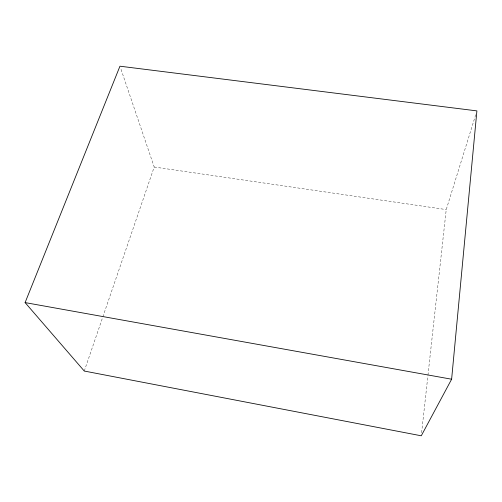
<?xml version="1.0" encoding="UTF-8"?>
<svg xmlns="http://www.w3.org/2000/svg" width="502" height="502" viewBox="0 0 502 502"><rect width="100%" height="100%" fill="white"/><g stroke="black" fill="none" stroke-linecap="round" stroke-linejoin="round"><path stroke-width="0.38" stroke-dasharray="2.51 1.88" d="M421.611 432.693L427.873 375.948M427.961 375.17L446.234 209.591L475.739 114.632M84.273 371.041L102.584 317.628M102.835 316.881L154.202 167.015L120.455 67.682M154.202 167.015L446.234 209.591"/><path stroke-width="0.75" d="M451.624 379.217L476.9 110.892L119.953 66.201L25.1 302.593L84.273 371.041L421.266 435.799L451.624 379.217L25.1 302.593"/></g></svg>
